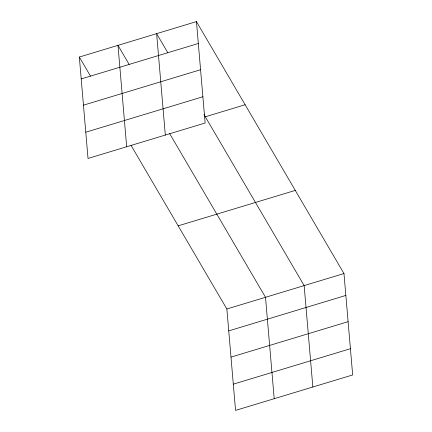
<?xml version="1.0" encoding="UTF-8"?>
<svg xmlns="http://www.w3.org/2000/svg" width="432" height="432" viewBox="0 0 432 432"><rect width="100%" height="100%" fill="white"/><g stroke="black" fill="none" stroke-linecap="round" stroke-linejoin="round"><path stroke-width="0.65" d="M196.447 21.6L205.141 123.007L88.025 158.452L79.331 57.046L196.447 21.6L343.975 273.548L352.669 374.954L235.553 410.4L226.859 308.993L131.026 145.325M81.211 78.932L198.32 43.486M83.457 105.17L200.572 69.725M85.779 132.208L202.889 96.763M205.313 116.797L245.128 104.744M178.178 225.85L295.288 190.404M226.859 308.993L343.975 273.548M228.739 330.88L345.848 295.434M230.985 357.118L348.1 321.678M233.307 384.156L350.417 348.716M167.783 52.704L156.627 33.653L165.321 135.059M203.958 114.485L304.155 285.601L312.849 387.007M129.136 64.4L117.979 45.349L126.673 146.756M169.673 133.628L265.507 297.297L274.201 398.704M79.331 57.046L90.488 76.097"/></g></svg>
